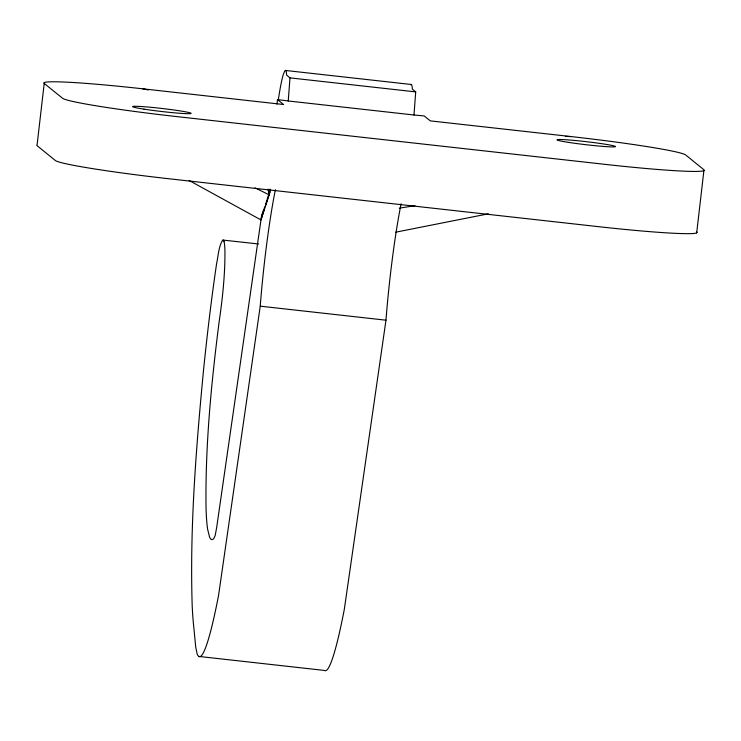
<?xml version="1.0" encoding="UTF-8"?>
<svg xmlns="http://www.w3.org/2000/svg" width="741" height="741" viewBox="0 0 741 741"><rect width="100%" height="100%" fill="white"/><g stroke="black" fill="none" stroke-linecap="round" stroke-linejoin="round"><path stroke-width="1.11" d="M410.634 84.789A52.074 4.224 -83.6 0 1 412.385 89.198L415.71 91.893L413.997 115.003L288.258 100.98L289.972 77.87L286.647 75.174A52.074 4.224 -83.6 0 0 284.887 70.766L283.405 74.165A52.074 4.224 -83.6 0 0 278.292 99.933M269.529 190.261L269.122 194.818L255.034 187.862M44.312 82.566L37.106 144.801A107.473 5.558 6.6 0 0 37.05 145.671L55.325 160.482A107.473 5.558 6.6 0 0 169.809 178.859L598.311 226.644A107.473 5.558 6.6 0 0 696.744 232.016M276.977 104.111L277.495 99.581L288.258 100.98M696.688 232.887L703.894 170.643M262.879 214.112L263.527 209.536M263.37 212.584L263.694 210.324M266.816 201.941L267.297 198.569M269.761 190.27L269.122 194.818L268.02 189.196M261.221 219.234L262.11 213.954M261.74 217.632L262.221 214.242M263.944 210.805L264.537 207.082M264.259 209.851L264.583 207.573M267.64 199.394L268.131 195.976M261.508 216.344L216.696 527.351L215.168 535.548L213.658 538.8L212.167 539.68L210.815 539.161L209.601 537.253L207.656 529.361A236.787 19.201 -83.6 0 1 206.035 507.928C205.201 445.804 211.222 383.773 219.077 322.215C222.495 298.743 225.088 275.068 224.94 251.329A77.138 6.252 -83.6 0 0 224.06 241.696M262.129 216.437L262.777 211.889M265.324 206.544L265.815 203.173M266.112 204.118L266.593 200.765M268.501 196.726L268.955 193.586M189.122 180.489L260.989 219.938L269.817 192.66L270.308 189.242M275.402 189.715A102.323 8.299 -83.6 0 0 260.239 306.172L218.558 595.421A209.666 17.006 -83.6 0 1 197.171 653.997L195.744 647.254L193.781 627.071A406.29 32.947 -83.6 0 1 192.178 605.36C189.752 527.49 195.994 449.639 203.321 372.167C207.017 335.821 211.305 299.521 216.641 263.37C218.4 255.645 218.456 246.901 222.708 240.047L258.646 243.984M401.14 203.738A102.323 8.299 -83.6 0 0 385.978 320.195L344.296 609.445A209.666 17.006 -83.6 0 1 324.438 670.438L198.699 656.415M395.768 232.174L488.338 213.825M399.325 208.147L414.979 205.702M565.42 136.381L571.191 136.585A107.473 5.558 6.6 0 1 685.675 154.971L703.95 169.772A107.473 5.558 6.6 0 1 605.517 164.409L177.025 116.624A107.473 5.558 6.6 0 1 62.531 98.238L44.256 83.437A107.473 5.558 6.6 0 1 142.689 88.8L283.59 104.518L277.495 99.581M285.498 70.46L411.236 84.483M289.972 77.87L415.71 91.893M571.191 136.585L430.28 120.876L424.195 115.939L413.997 115.003M260.239 306.172L385.978 320.195M142.689 88.8L148.283 89.957M223.217 240.038L224.06 241.696M269.085 189.279L269.817 192.66M568.384 142.355A29.39 1.519 6.6 0 0 615.215 146.764A29.39 1.519 6.6 0 0 575.285 140.521A29.39 1.519 6.6 0 0 568.384 142.355M143.995 109.14A29.39 1.519 6.6 0 0 190.826 113.549A29.39 1.519 6.6 0 0 150.905 107.306A29.39 1.519 6.6 0 0 143.995 109.14"/></g></svg>
